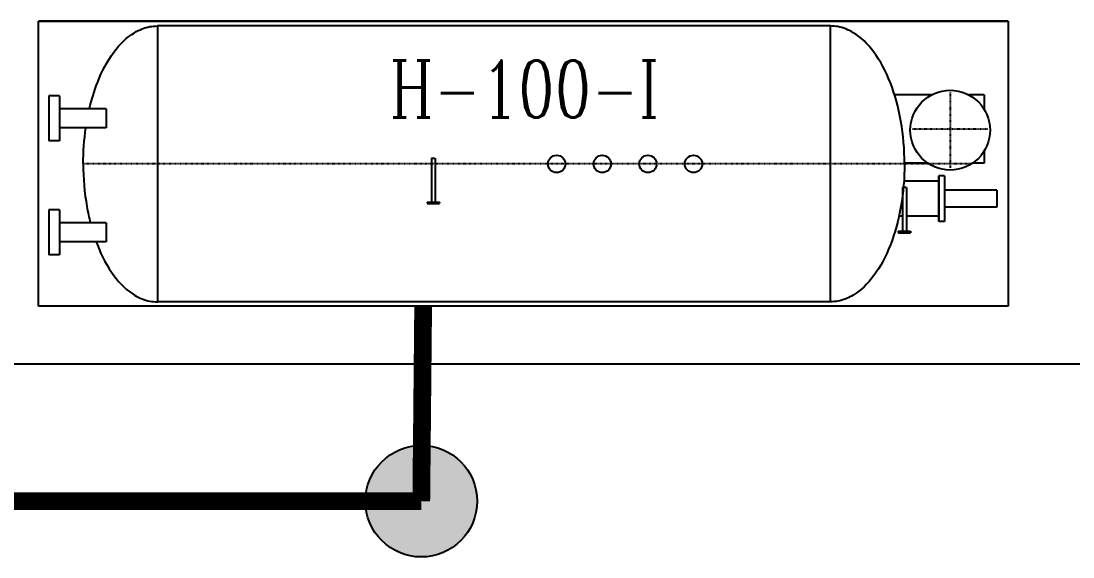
# Model space of a CAD drawing. Header units: millimetres. Extents: x -10011772 to -8149599, y 2847708 to 3434448.
# Drawn here: x -9501131 to -9482688, y 3138214 to 3147617 of the extents above; entities that cross this region are included whole.
import ezdxf

# ---------------------------------------------------------------- set-up
doc = ezdxf.new("R2010")
doc.units = ezdxf.units.MM
doc.linetypes.add('DASHDOT2', pattern=[0.5, 0.25, -0.125, 0, -0.125])
doc.linetypes.add('HIDDEN2', pattern=[0.1875, 0.125, -0.0625])
doc.layers.add('总平面底图', color=9, linetype='Continuous')
doc.layers.add('电气-接地设计-接地线', color=3, linetype='接地线')
doc.styles.add('EESLTYPE', font='TXT.shx')
doc.styles.get("Standard").update_dxf_attribs({"font": 'romanc.SHX', "width": 0.75, "bigfont": 'hztxt.shx'})
doc.linetypes.add('接地线', pattern='A,500,["/",EESLTYPE,S=200,R=0,X=0,Y=-100],-200,60,-200', length=960)

# ---------------------------------------------------------------- blocks, each defined once
blk = doc.blocks.new('总平面底图 爆炸危险区 LOCATION I')
at = {"layer": '总平面底图'}
for p, q in [((224314.9, 107584.4), (224314.9, 110084.4)), ((224314.9, 110084.4), (232814.9, 110084.4)), ((232814.9, 110084.4), (232814.9, 107584.4)), ((232814.9, 107584.4), (224314.9, 107584.4)), ((236314.9, 107074.4), (206314.9, 107074.4))]:
    blk.add_line(p, q, dxfattribs=at)
at = {"layer": '总平面底图', "linetype": 'Continuous'}
for p, q in [((224314.9, 110084.4), (232814.9, 110084.4)), ((232814.9, 110084.4), (224314.9, 110084.4)), ((224314.9, 107584.4), (224314.9, 110084.4)), ((224314.9, 107584.4), (224314.9, 110084.4)), ((225356.4, 110041.1), (225356.4, 107621.1)), ((225356.4, 110041.1), (225356.4, 107621.1)), ((231256.4, 110041.1), (225356.4, 110041.1)), ((231256.4, 107621.1), (231256.4, 110041.1)), ((231256.4, 107621.1), (231256.4, 110041.1)), ((232814.9, 110084.4), (232814.9, 107584.4)), ((232814.9, 110084.4), (232814.9, 107584.4)), ((224406.4, 109427.8), (224406.4, 109230.9)), ((224498.4, 109427.8), (224406.4, 109427.8)), ((224406.4, 109427.8), (224406.4, 109230.9)), ((224498.4, 109427.8), (224406.4, 109427.8)), ((224498.4, 109427.8), (224498.4, 109230.9)), ((224498.4, 109427.8), (224498.4, 109230.9)), ((232142.7, 109436.1), (231819.3, 109436.1)), ((232605.7, 109436.1), (232470.7, 109436.1)), ((232605.7, 109436.1), (232605.7, 109308.9)), ((232605.7, 109436.1), (232605.7, 109308.9)), ((224762.1, 109315.1), (224498.4, 109315.1)), ((224762.1, 109315.1), (224498.4, 109315.1)), ((224406.4, 109230.9), (224406.4, 109034.1)), ((224406.4, 109230.9), (224406.4, 109034.1)), ((224498.4, 109230.9), (224498.4, 109034.1)), ((224498.4, 109230.9), (224498.4, 109034.1)), ((224730.3, 109146.8), (224498.4, 109146.8)), ((224730.3, 109146.8), (224498.4, 109146.8)), ((224498.4, 109034.1), (224406.4, 109034.1)), ((224498.4, 109034.1), (224406.4, 109034.1)), ((232605.7, 108944.9), (232605.7, 108836.1)), ((232605.7, 108944.9), (232605.7, 108836.1)), ((232111.9, 108836.1), (231906.4, 108836.1)), ((232605.7, 108836.1), (232501.5, 108836.1)), ((232205.7, 108326.1), (232205.7, 108726.1)), ((232205.7, 108726.1), (232205.7, 108326.1)), ((232255.7, 108726.1), (232205.7, 108726.1)), ((232255.7, 108726.1), (232255.7, 108326.1)), ((232255.7, 108726.1), (232255.7, 108326.1)), ((232205.7, 108678.5), (231901.2, 108678.5)), ((232716.8, 108601.1), (232255.7, 108601.1)), ((232716.8, 108601.1), (232716.8, 108451.1)), ((232716.8, 108601.1), (232716.8, 108451.1)), ((232716.8, 108451.1), (232255.7, 108451.1)), ((224406.4, 108427.8), (224406.4, 108230.9)), ((224498.4, 108427.8), (224406.4, 108427.8)), ((224406.4, 108427.8), (224406.4, 108230.9)), ((224498.4, 108427.8), (224406.4, 108427.8)), ((224498.4, 108427.8), (224498.4, 108230.9)), ((224498.4, 108427.8), (224498.4, 108230.9)), ((231889, 108373.7), (231858.1, 108373.7)), ((231889, 108373.7), (231889, 108240.4)), ((231889, 108373.7), (231889, 108240.4)), ((231922.4, 108373.7), (231922.4, 108240.4)), ((231922.4, 108373.7), (231922.4, 108240.4)), ((232205.7, 108373.7), (231922.4, 108373.7)), ((224769.9, 108315.1), (224498.4, 108315.1)), ((224769.9, 108315.1), (224498.4, 108315.1)), ((232255.7, 108326.1), (232205.7, 108326.1)), ((224406.4, 108230.9), (224406.4, 108034.1)), ((224406.4, 108230.9), (224406.4, 108034.1)), ((224498.4, 108230.9), (224498.4, 108034.1)), ((224498.4, 108230.9), (224498.4, 108034.1)), ((231851.7, 108240.4), (231959.6, 108240.4)), ((231851.7, 108240.4), (231851.7, 108227.7)), ((231851.7, 108240.4), (231959.6, 108240.4)), ((231851.7, 108240.4), (231851.7, 108227.7)), ((231851.7, 108227.7), (231959.6, 108227.7)), ((231851.7, 108227.7), (231959.6, 108227.7)), ((231959.6, 108240.4), (231959.6, 108227.7)), ((231959.6, 108240.4), (231959.6, 108227.7)), ((224821.9, 108146.8), (224498.4, 108146.8)), ((224821.9, 108146.8), (224498.4, 108146.8)), ((224498.4, 108034.1), (224406.4, 108034.1)), ((224498.4, 108034.1), (224406.4, 108034.1)), ((231256.4, 107621.1), (225356.4, 107621.1)), ((232814.9, 107584.4), (224314.9, 107584.4)), ((232814.9, 107584.4), (224314.9, 107584.4))]:
    blk.add_line(p, q, dxfattribs=at)
at = {"layer": '总平面底图', "linetype": 'DASHDOT2'}
for p, q in [((232305.7, 109458.2), (232305.7, 108795.6)), ((232637.8, 109136.1), (231975.5, 109136.1)), ((231906.4, 108831.1), (224706.4, 108831.1)), ((232119.6, 108831.1), (231906.4, 108831.1)), ((232493.8, 108831.1), (232119.6, 108831.1))]:
    blk.add_line(p, q, dxfattribs=at)
at = {"layer": '总平面底图', "linetype": 'HIDDEN2'}
for p, q in [((224906.4, 109315.1), (224762.1, 109315.1)), ((224906.4, 109315.1), (224906.4, 109230.9)), ((224906.4, 109230.9), (224906.4, 109146.8)), ((224906.4, 109146.8), (224730.3, 109146.8)), ((227759.7, 108882.7), (227793.1, 108882.7)), ((227759.7, 108882.7), (227759.7, 108495.4)), ((227793.1, 108882.7), (227793.1, 108495.4)), ((231889, 108627.7), (231922.4, 108627.7)), ((231889, 108627.7), (231889, 108373.7)), ((231922.4, 108627.7), (231922.4, 108373.7)), ((227722.4, 108495.4), (227830.3, 108495.4)), ((227722.4, 108495.4), (227722.4, 108482.7)), ((227722.4, 108482.7), (227830.3, 108482.7)), ((227830.3, 108495.4), (227830.3, 108482.7)), ((224906.4, 108315.1), (224769.9, 108315.1)), ((224906.4, 108315.1), (224906.4, 108230.9)), ((224906.4, 108230.9), (224906.4, 108146.8)), ((224906.4, 108146.8), (224821.9, 108146.8))]:
    blk.add_line(p, q, dxfattribs=at)
at = {"layer": '总平面底图', "linetype": 'Continuous'}
for centre, radius in [((232306.7, 109126.9), 350), ((232306.7, 109126.9), 350), ((232306.7, 109126.9), 0.5), ((232306.7, 109126.9), 0.5), ((228856.4, 108831.1), 76.2), ((228856.4, 108831.1), 76.2), ((229256.4, 108831.1), 76.2), ((229256.4, 108831.1), 76.2), ((229656.4, 108831.1), 76.2), ((229656.4, 108831.1), 76.2), ((230056.4, 108831.1), 76.2), ((230056.4, 108831.1), 76.2)]:
    blk.add_circle(centre, radius, dxfattribs=at)
for points in [[(225155.5, 109981.9), (225199.3, 110008.4), (225244.5, 110026.2), (225290.3, 110034.9)], [(225290.3, 110034.9), (225312.3, 110039), (225334.3, 110041.1), (225356.4, 110041.1)], [(231322.4, 110034.9), (231300.5, 110039), (231278.4, 110041.1), (231256.4, 110041.1)], [(231457.2, 109981.9), (231413.5, 110008.4), (231368.2, 110026.2), (231322.4, 110034.9)], [(224760.6, 109315.1), (224779.4, 109395.2), (224802.9, 109471.6), (224830.5, 109542.4)], [(224706.4, 108831.1), (224706.4, 108937.6), (224714, 109044), (224728.9, 109146.8)], [(224706.4, 108831.1), (224706.4, 108704.4), (224717.1, 108577.7), (224738.2, 108457.2)], [(224738.2, 108457.2), (224746.6, 108408.7), (224756.8, 108361.2), (224768.5, 108315.1)], [(224820.3, 108146.8), (224823.6, 108137.7), (224827, 108128.8), (224830.5, 108119.9)], [(224830.5, 108119.9), (224870.5, 108017.4), (224919.2, 107926.7), (224974.3, 107852.2)], [(231782.2, 108119.9), (231742.2, 108017.4), (231693.5, 107926.7), (231638.4, 107852.2)], [(224974.3, 107852.2), (225029.4, 107777.7), (225090.8, 107719.5), (225155.5, 107680.4)], [(231638.4, 107852.2), (231583.4, 107777.7), (231522, 107719.5), (231457.2, 107680.4)], [(225155.5, 107680.4), (225199.3, 107653.9), (225244.5, 107636.1), (225290.3, 107627.4)], [(225290.3, 107627.4), (225312.3, 107623.2), (225334.3, 107621.1), (225356.4, 107621.1)], [(231322.4, 107627.4), (231300.5, 107623.2), (231278.4, 107621.1), (231256.4, 107621.1)], [(231457.2, 107680.4), (231413.5, 107653.9), (231368.2, 107636.1), (231322.4, 107627.4)]]:
    blk.add_open_spline(points, degree=3, dxfattribs=at)
for points, knots in [([(224830.5, 109542.4), (224870.5, 109644.9), (224919.2, 109735.6), (224974.3, 109810), (225029.4, 109884.5), (225090.8, 109942.8), (225155.5, 109981.9)], [5.3407075, 5.3407075, 5.3407075, 5.3407075, 5.6548668, 5.6548668, 5.6548668, 5.969026, 5.969026, 5.969026, 5.969026]), ([(231782.2, 109542.4), (231742.2, 109644.9), (231693.5, 109735.6), (231638.4, 109810), (231583.4, 109884.5), (231522, 109942.8), (231457.2, 109981.9)], [5.3407075, 5.3407075, 5.3407075, 5.3407075, 5.6548668, 5.6548668, 5.6548668, 5.969026, 5.969026, 5.969026, 5.969026]), ([(231906.4, 108831.1), (231906.4, 108957.8), (231895.6, 109084.5), (231874.6, 109205), (231853.5, 109325.6), (231822.2, 109439.8), (231782.2, 109542.4)], [4.712389, 4.712389, 4.712389, 4.712389, 5.0265482, 5.0265482, 5.0265482, 5.3407075, 5.3407075, 5.3407075, 5.3407075]), ([(231906.4, 108831.1), (231906.4, 108704.4), (231895.6, 108577.7), (231874.6, 108457.2), (231853.5, 108336.7), (231822.2, 108222.4), (231782.2, 108119.9)], [4.712389, 4.712389, 4.712389, 4.712389, 5.0265482, 5.0265482, 5.0265482, 5.3407075, 5.3407075, 5.3407075, 5.3407075])]:
    blk.add_open_spline(points, degree=3, knots=knots, dxfattribs=at)
at = {"layer": '总平面底图', "width": 0.75}
blk.add_text('H-100-I', height=500, rotation=0.00002, dxfattribs=at).set_placement((227392.7, 109238.2))
blk = doc.blocks.new('PTJD2')
at = {"linetype": 'Continuous'}
blk.add_hatch(color=0, dxfattribs=at).paths.add_polyline_path([(150, 0, 1), (-150, 0, 1)])
at = {"color": 0, "linetype": 'Continuous'}
blk.add_circle((0, 0), 150, dxfattribs=at)

msp = doc.modelspace()

# ---------------------------------------------------------------- linework, layer by layer
at = {"layer": '电气-接地设计-接地线', "color": 1, "linetype": '接地线', "ltscale": 0.005, "const_width": 311}
for points in [[(-9494081, 3142617), (-9494114, 3139193)], [(-9494114, 3139193), (-9518541, 3139193)]]:
    msp.add_lwpolyline(points, dxfattribs=at)

# ---------------------------------------------------------------- block references
at = {"layer": '总平面底图', "xscale": 2, "yscale": 2, "zscale": 2}
msp.add_blockref('总平面底图 爆炸危险区 LOCATION I', (-9949454, 2927448), dxfattribs=at)
at = {"layer": '电气-接地设计-接地线', "color": 1, "xscale": 6.526230669615967, "yscale": 6.526230669615967, "zscale": 2.175410223205322, "rotation": 180}
msp.add_blockref('PTJD2', (-9494114, 3139193), dxfattribs=at)

doc.saveas('drawing.dxf')
